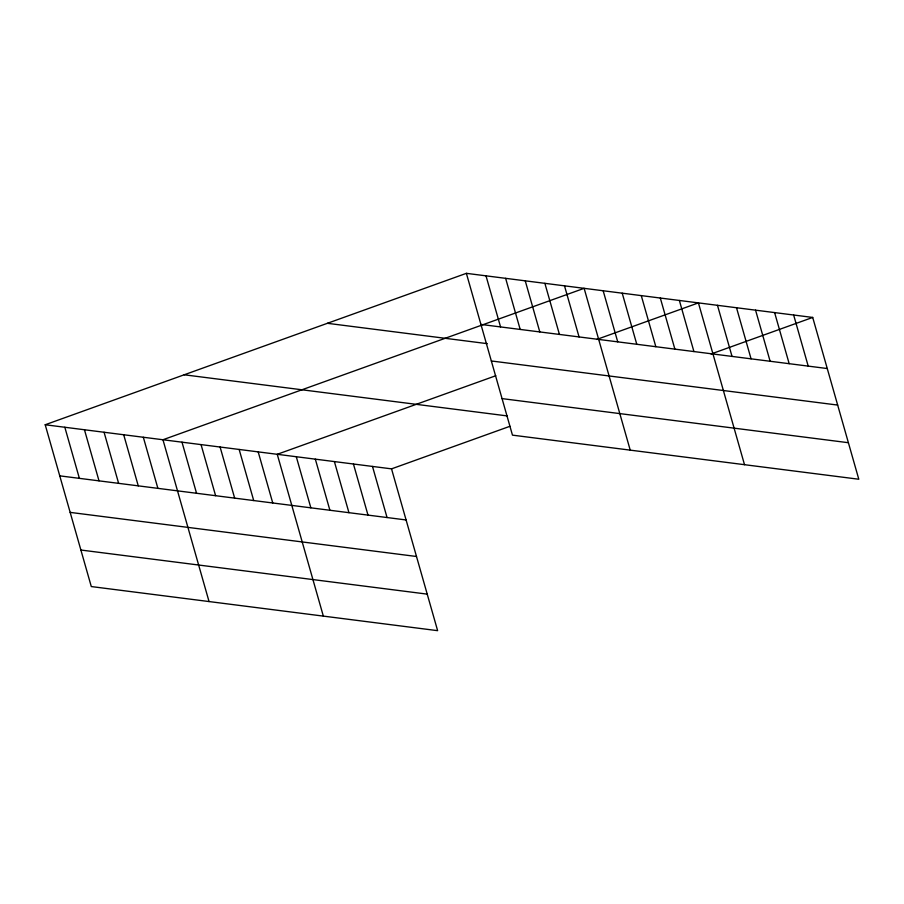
<?xml version="1.0" encoding="UTF-8"?>
<svg xmlns="http://www.w3.org/2000/svg" width="904" height="904" viewBox="0 0 904 904"><rect width="100%" height="100%" fill="white"/><g stroke="black" fill="none" stroke-linecap="round" stroke-linejoin="round"><path stroke-width="1.36" d="M45.2 424.756L391.534 468.86L437.626 630.664L91.293 586.56L45.2 424.756L466.374 273.336L812.707 317.44L858.8 479.244L512.466 435.14L466.374 273.336M495.787 375.736L277.245 454.305L323.338 616.11M596.753 339.441L698.419 302.885L744.512 464.69M391.534 468.86L509.935 426.292M711.041 353.995L812.707 317.44M480.928 324.434L827.262 368.538M327.384 323.304L487.324 343.667M491.335 360.967L837.669 405.071M502.059 398.607L848.393 442.711M184.19 374.787L507.393 415.942M59.754 475.854L406.088 519.958M70.162 512.387L416.495 556.491M80.885 550.027L427.219 594.131M793.655 315.01L808.21 366.109M774.615 312.592L789.169 363.679M755.563 310.162L770.118 361.261M736.511 307.733L751.066 358.832M717.471 305.315L732.025 356.402M679.367 300.456L693.922 351.554M660.315 298.037L674.881 349.125M641.275 295.608L655.829 346.707M622.223 293.178L636.778 344.277M603.171 290.76L617.726 341.848M630.224 450.135L584.131 288.331L162.957 439.751L209.05 601.555M564.503 285.833L579.057 336.921M544.875 283.336L559.429 334.423M525.247 280.828L539.801 331.926M505.63 278.33L520.184 329.429M486.002 275.833L500.556 326.932M372.493 466.441L387.048 517.529M353.441 464.012L367.996 515.111M334.39 461.582L348.944 512.681M315.338 459.164L329.892 510.251M296.297 456.735L310.852 507.833M258.194 451.887L272.748 502.974M239.153 449.457L253.708 500.556M220.101 447.028L234.656 498.127M201.05 444.61L215.604 495.697M181.998 442.18L196.552 493.279M143.329 437.253L157.884 488.352M123.701 434.756L138.255 485.855M104.073 432.259L118.627 483.346M84.456 429.762L99.011 480.849M64.828 427.253L79.382 478.352"/></g></svg>
